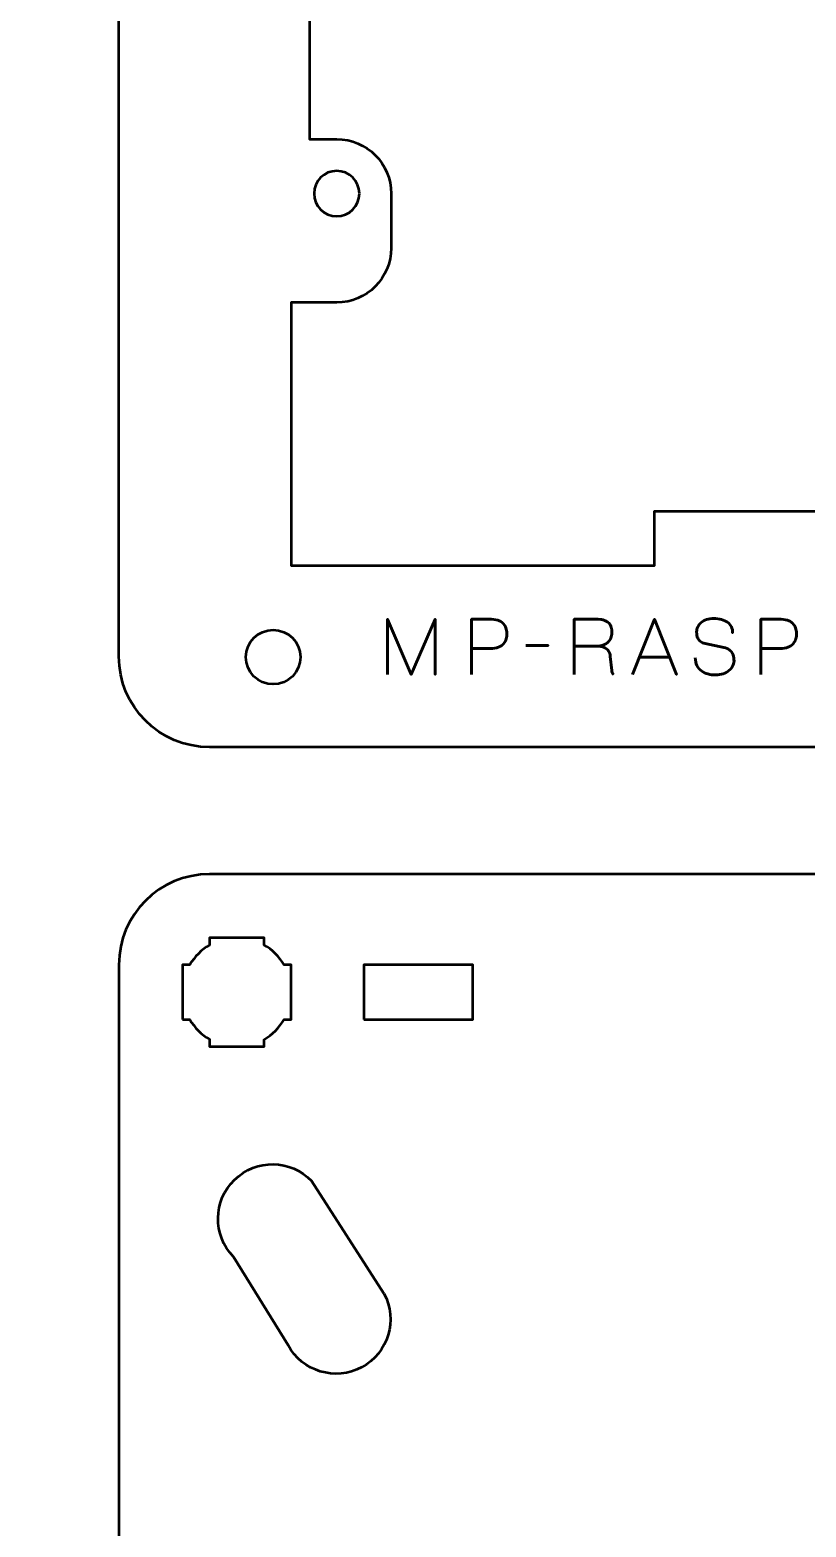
# Model space of a CAD drawing. Header units: centimetres. Extents: x -21 to 0, y -29.7 to 0.
# Drawn here: x -8.64 to -4.36, y -16.5 to -8.25 of the extents above; entities that cross this region are included whole.
import ezdxf

# ---------------------------------------------------------------- set-up
doc = ezdxf.new("R2010")
doc.units = ezdxf.units.CM
doc.header["$MEASUREMENT"] = 0
doc.layers.add('Layer 1', color=7, linetype='Continuous')

msp = doc.modelspace()

# ---------------------------------------------------------------- linework, layer by layer
at = {"layer": 'Layer 1', "lineweight": 53}
msp.add_ellipse((-7.30002, -11.70382), major_axis=(0, 0.15), ratio=1, dxfattribs=at)
at = {"layer": 'Layer 1', "color": 1, "lineweight": 53}
msp.add_open_spline([(-21.00003, -29.19995), (-21.00003, -29.19995), (-21.00003, -5.29992), (-21.00003, -5.29992), (-21.00003, -5.29992), (-21.00003, -5.21709), (-20.93286, -5.14992), (-20.85003, -5.14992), (-20.85003, -5.14992), (-20.7672, -5.14992), (-20.70003, -5.08275), (-20.70003, -4.99992), (-20.70003, -4.99992), (-20.70003, -4.91709), (-20.7672, -4.84992), (-20.85003, -4.84992), (-20.85003, -4.84992), (-20.93286, -4.84992), (-21.00003, -4.78275), (-21.00003, -4.69992), (-21.00003, -4.69992), (-21.00003, -4.61709), (-20.93286, -4.54992), (-20.85003, -4.54992), (-20.85003, -4.54992), (-20.7672, -4.54992), (-20.70003, -4.48275), (-20.70003, -4.39992), (-20.70003, -4.39992), (-20.70003, -4.31709), (-20.7672, -4.24992), (-20.85003, -4.24992), (-20.85003, -4.24992), (-20.93286, -4.24992), (-21.00003, -4.18275), (-21.00003, -4.09992), (-21.00003, -4.09992), (-21.00003, -4.01709), (-20.93286, -3.94992), (-20.85003, -3.94992), (-20.85003, -3.94992), (-20.7672, -3.94992), (-20.70003, -3.88275), (-20.70003, -3.79992), (-20.70003, -3.79992), (-20.70003, -3.71709), (-20.7672, -3.64992), (-20.85003, -3.64992), (-20.85003, -3.64992), (-20.93286, -3.64992), (-21.00003, -3.58275), (-21.00003, -3.49992), (-21.00003, -3.49992), (-21.00003, -3.41709), (-20.93286, -3.34992), (-20.85003, -3.34992), (-20.85003, -3.34992), (-20.7672, -3.34992), (-20.70003, -3.28275), (-20.70003, -3.19992), (-20.70003, -3.19992), (-20.70003, -3.11709), (-20.7672, -3.04992), (-20.85003, -3.04992), (-20.85003, -3.04992), (-20.93286, -3.04992), (-21.00003, -2.98275), (-21.00003, -2.89992), (-21.00003, -2.89992), (-21.00003, -2.81709), (-20.93286, -2.74992), (-20.85003, -2.74992), (-20.85003, -2.74992), (-20.7672, -2.74992), (-20.70003, -2.68275), (-20.70003, -2.59992), (-20.70003, -2.59992), (-20.70003, -2.51709), (-20.7672, -2.44992), (-20.85003, -2.44992), (-20.85003, -2.44992), (-20.93286, -2.44992), (-21.00003, -2.38275), (-21.00003, -2.29992), (-21.00003, -2.29992), (-21.00003, -2.21709), (-20.93286, -2.14992), (-20.85003, -2.14992), (-20.85003, -2.14992), (-20.7672, -2.14992), (-20.70003, -2.08275), (-20.70003, -1.99992), (-20.70003, -1.99992), (-20.70003, -1.91709), (-20.7672, -1.84992), (-20.85003, -1.84992), (-20.85003, -1.84992), (-20.93286, -1.84992), (-21.00003, -1.78275), (-21.00003, -1.69992), (-21.00003, -1.69992), (-21.00003, -1.61709), (-20.93286, -1.54992), (-20.85003, -1.54992), (-20.85003, -1.54992), (-20.7672, -1.54992), (-20.70003, -1.48275), (-20.70003, -1.39992), (-20.70003, -1.39992), (-20.70003, -1.31709), (-20.7672, -1.24992), (-20.85003, -1.24992), (-20.85003, -1.24992), (-20.93286, -1.24992), (-21.00003, -1.18275), (-21.00003, -1.09992), (-21.00003, -1.09992), (-21.00003, -1.09992), (-21.00003, -0.49992), (-21.00003, -0.49992), (-21.00003, -0.49992), (-21.00003, -0.22295), (-20.77694, 0.00004), (-20.49994, 0.00004), (-20.49994, 0.00004), (-20.49994, 0.00004), (-0.50008, 0.00004), (-0.50008, 0.00004), (-0.50008, 0.00004), (-0.22294, 0.00004), (0.00002, -0.22295), (0.00002, -0.49992), (0.00002, -0.49992), (0.00002, -0.49992), (0.00002, -29.19995), (0.00002, -29.19995), (0.00002, -29.19995), (0.00002, -29.47695), (-0.22294, -29.70004), (-0.50008, -29.70004), (-0.50008, -29.70004), (-0.50008, -29.70004), (-20.49994, -29.70004), (-20.49994, -29.70004), (-20.49994, -29.70004), (-20.77694, -29.70004), (-21.00003, -29.47695), (-21.00003, -29.19995)], degree=3, knots=[0, 0, 0, 0, 0.027027, 0.027027, 0.027027, 0.027027, 0.0540541, 0.0540541, 0.0540541, 0.0540541, 0.0810811, 0.0810811, 0.0810811, 0.0810811, 0.1081081, 0.1081081, 0.1081081, 0.1081081, 0.1351351, 0.1351351, 0.1351351, 0.1351351, 0.1621622, 0.1621622, 0.1621622, 0.1621622, 0.1891892, 0.1891892, 0.1891892, 0.1891892, 0.2162162, 0.2162162, 0.2162162, 0.2162162, 0.2432432, 0.2432432, 0.2432432, 0.2432432, 0.2702703, 0.2702703, 0.2702703, 0.2702703, 0.2972973, 0.2972973, 0.2972973, 0.2972973, 0.3243243, 0.3243243, 0.3243243, 0.3243243, 0.3513514, 0.3513514, 0.3513514, 0.3513514, 0.3783784, 0.3783784, 0.3783784, 0.3783784, 0.4054054, 0.4054054, 0.4054054, 0.4054054, 0.4324324, 0.4324324, 0.4324324, 0.4324324, 0.4594595, 0.4594595, 0.4594595, 0.4594595, 0.4864865, 0.4864865, 0.4864865, 0.4864865, 0.5135135, 0.5135135, 0.5135135, 0.5135135, 0.5405405, 0.5405405, 0.5405405, 0.5405405, 0.5675676, 0.5675676, 0.5675676, 0.5675676, 0.5945946, 0.5945946, 0.5945946, 0.5945946, 0.6216216, 0.6216216, 0.6216216, 0.6216216, 0.6486486, 0.6486486, 0.6486486, 0.6486486, 0.6756757, 0.6756757, 0.6756757, 0.6756757, 0.7027027, 0.7027027, 0.7027027, 0.7027027, 0.7297297, 0.7297297, 0.7297297, 0.7297297, 0.7567568, 0.7567568, 0.7567568, 0.7567568, 0.7837838, 0.7837838, 0.7837838, 0.7837838, 0.8108108, 0.8108108, 0.8108108, 0.8108108, 0.8378378, 0.8378378, 0.8378378, 0.8378378, 0.8648649, 0.8648649, 0.8648649, 0.8648649, 0.8918919, 0.8918919, 0.8918919, 0.8918919, 0.9189189, 0.9189189, 0.9189189, 0.9189189, 0.9459459, 0.9459459, 0.9459459, 0.9459459, 0.972973, 0.972973, 0.972973, 0.972973, 1, 1, 1, 1], dxfattribs=at)
at = {"layer": 'Layer 1', "color": 3, "lineweight": 53}
for points, knots in [([(-8.15001, -3.60004), (-8.15001, -3.60004), (-8.15001, -1.39994), (-8.15001, -1.39994), (-8.15001, -1.39994), (-8.15001, -1.12295), (-7.92692, -0.89999), (-7.64992, -0.89999), (-7.64992, -0.89999), (-7.64992, -0.89999), (-1.34995, -0.89999), (-1.34995, -0.89999), (-1.34995, -0.89999), (-1.07298, -0.89999), (-0.84999, -1.12295), (-0.84999, -1.39994), (-0.84999, -1.39994), (-0.84999, -1.39994), (-0.84999, -11.69991), (-0.84999, -11.69991), (-0.84999, -11.69991), (-0.84999, -11.97691), (-1.07298, -12.20001), (-1.34995, -12.20001), (-1.34995, -12.20001), (-1.34995, -12.20001), (-7.64992, -12.20001), (-7.64992, -12.20001), (-7.64992, -12.20001), (-7.92692, -12.20001), (-8.15001, -11.97691), (-8.15001, -11.69991), (-8.15001, -11.69991), (-8.15001, -11.69991), (-8.15001, -5.00004), (-8.15001, -5.00004)], [0, 0, 0, 0, 0.1111111, 0.1111111, 0.1111111, 0.1111111, 0.2222222, 0.2222222, 0.2222222, 0.2222222, 0.3333333, 0.3333333, 0.3333333, 0.3333333, 0.4444444, 0.4444444, 0.4444444, 0.4444444, 0.5555556, 0.5555556, 0.5555556, 0.5555556, 0.6666667, 0.6666667, 0.6666667, 0.6666667, 0.7777778, 0.7777778, 0.7777778, 0.7777778, 0.8888889, 0.8888889, 0.8888889, 0.8888889, 1, 1, 1, 1]), ([(-8.15, -15.60004), (-8.15, -15.60004), (-8.15, -13.39994), (-8.15, -13.39994), (-8.15, -13.39994), (-8.15, -13.12295), (-7.92691, -12.89999), (-7.64991, -12.89999), (-7.64991, -12.89999), (-7.64991, -12.89999), (-1.34994, -12.89999), (-1.34994, -12.89999), (-1.34994, -12.89999), (-1.07297, -12.89999), (-0.84998, -13.12295), (-0.84998, -13.39994), (-0.84998, -13.39994), (-0.84998, -13.39994), (-0.84998, -23.69991), (-0.84998, -23.69991), (-0.84998, -23.69991), (-0.84998, -23.97691), (-1.07297, -24.20001), (-1.34994, -24.20001), (-1.34994, -24.20001), (-1.34994, -24.20001), (-1.39997, -24.20001), (-1.39997, -24.20001), (-1.39997, -24.20001), (-1.39997, -24.20001), (-1.39997, -23.69634), (-1.39997, -23.69634), (-1.39997, -23.69634), (-1.39997, -23.53069), (-1.53432, -23.39634), (-1.69998, -23.39634), (-1.69998, -23.39634), (-1.86563, -23.39634), (-1.99997, -23.53069), (-1.99997, -23.69634), (-1.99997, -23.69634), (-1.99997, -23.69634), (-1.99997, -24.20001), (-1.99997, -24.20001), (-1.99997, -24.20001), (-1.99997, -24.20001), (-7.00001, -24.20001), (-7.00001, -24.20001), (-7.00001, -24.20001), (-7.00001, -24.20001), (-7.00001, -23.70382), (-7.00001, -23.70382), (-7.00001, -23.70382), (-7.00001, -23.53817), (-7.13436, -23.40382), (-7.30002, -23.40382), (-7.30002, -23.40382), (-7.46567, -23.40382), (-7.60001, -23.53817), (-7.60001, -23.70382), (-7.60001, -23.70382), (-7.60001, -23.70382), (-7.60001, -24.20001), (-7.60001, -24.20001), (-7.60001, -24.20001), (-7.60001, -24.20001), (-7.64991, -24.20001), (-7.64991, -24.20001), (-7.64991, -24.20001), (-7.92691, -24.20001), (-8.15, -23.97691), (-8.15, -23.69991), (-8.15, -23.69991), (-8.15, -23.69991), (-8.15, -17.00004), (-8.15, -17.00004), (-8.15, -17.00004), (-8.15, -17.00004), (-8.15, -15.60004), (-8.15, -15.60004)], [0, 0, 0, 0, 0.05, 0.05, 0.05, 0.05, 0.1, 0.1, 0.1, 0.1, 0.15, 0.15, 0.15, 0.15, 0.2, 0.2, 0.2, 0.2, 0.25, 0.25, 0.25, 0.25, 0.3, 0.3, 0.3, 0.3, 0.35, 0.35, 0.35, 0.35, 0.4, 0.4, 0.4, 0.4, 0.45, 0.45, 0.45, 0.45, 0.5, 0.5, 0.5, 0.5, 0.55, 0.55, 0.55, 0.55, 0.6, 0.6, 0.6, 0.6, 0.65, 0.65, 0.65, 0.65, 0.7, 0.7, 0.7, 0.7, 0.75, 0.75, 0.75, 0.75, 0.8, 0.8, 0.8, 0.8, 0.85, 0.85, 0.85, 0.85, 0.9, 0.9, 0.9, 0.9, 0.95, 0.95, 0.95, 0.95, 1, 1, 1, 1])]:
    msp.add_open_spline(points, degree=3, knots=knots, dxfattribs=at)
at = {"layer": 'Layer 1', "lineweight": 53}
for points, knots in [([(-8.15001, -5.00004), (-8.15001, -5.00004), (-7.1, -5.00004), (-7.1, -5.00004), (-7.1, -5.00004), (-7.1, -5.00004), (-7.1, -8.85), (-7.1, -8.85), (-7.1, -8.85), (-7.1, -8.85), (-6.95, -8.85), (-6.95, -8.85), (-6.95, -8.85), (-6.78434, -8.85), (-6.65, -8.98434), (-6.65, -9.15), (-6.65, -9.15), (-6.65, -9.15), (-6.65, -9.45), (-6.65, -9.45), (-6.65, -9.45), (-6.65, -9.61566), (-6.78434, -9.75), (-6.95, -9.75), (-6.95, -9.75), (-6.95, -9.75), (-7.2, -9.75), (-7.2, -9.75), (-7.2, -9.75), (-7.2, -9.75), (-7.2, -11.20004), (-7.2, -11.20004), (-7.2, -11.20004), (-7.2, -11.20004), (-5.2, -11.20004), (-5.2, -11.20004), (-5.2, -11.20004), (-5.2, -11.20004), (-5.2, -10.90004), (-5.2, -10.90004), (-5.2, -10.90004), (-5.2, -10.90004), (-1.8, -10.90004), (-1.8, -10.90004), (-1.8, -10.90004), (-1.8, -10.90004), (-1.8, -9.95), (-1.8, -9.95), (-1.8, -9.95), (-1.8, -9.95), (-2.07502, -9.95), (-2.07502, -9.95), (-2.07502, -9.95), (-2.24068, -9.95), (-2.37502, -9.81566), (-2.37502, -9.65), (-2.37502, -9.65), (-2.37502, -9.65), (-2.37502, -9.15), (-2.37502, -9.15), (-2.37502, -9.15), (-2.37502, -8.98434), (-2.24068, -8.85), (-2.07502, -8.85), (-2.07502, -8.85), (-2.07502, -8.85), (-1.8, -8.85), (-1.8, -8.85), (-1.8, -8.85), (-1.8, -8.85), (-1.8, -3.64999), (-1.8, -3.64999), (-1.8, -3.64999), (-1.8, -3.64999), (-2.15, -3.64999), (-2.15, -3.64999), (-2.15, -3.64999), (-2.31566, -3.64999), (-2.45, -3.51565), (-2.45, -3.34999), (-2.45, -3.34999), (-2.45, -3.34999), (-2.45, -3.10004), (-2.45, -3.10004), (-2.45, -3.10004), (-2.45, -3.10004), (-3.2, -3.10004), (-3.2, -3.10004), (-3.2, -3.10004), (-3.36566, -3.10004), (-3.5, -2.9657), (-3.5, -2.80004), (-3.5, -2.80004), (-3.5, -2.80004), (-3.5, -1.90004), (-3.5, -1.90004), (-3.5, -1.90004), (-3.5, -1.73438), (-3.63434, -1.60004), (-3.8, -1.60004), (-3.8, -1.60004), (-3.8, -1.60004), (-5.1, -1.60004), (-5.1, -1.60004), (-5.1, -1.60004), (-5.26566, -1.60004), (-5.4, -1.73438), (-5.4, -1.90004), (-5.4, -1.90004), (-5.4, -1.90004), (-5.4, -2.80004), (-5.4, -2.80004), (-5.4, -2.80004), (-5.4, -2.9657), (-5.53434, -3.10004), (-5.7, -3.10004), (-5.7, -3.10004), (-5.7, -3.10004), (-6.65, -3.10004), (-6.65, -3.10004), (-6.65, -3.10004), (-6.65, -3.10004), (-6.65, -3.45), (-6.65, -3.45), (-6.65, -3.45), (-6.65, -3.50466), (-6.66463, -3.5559), (-6.69018, -3.60004), (-6.69018, -3.60004), (-6.69018, -3.60004), (-8.15001, -3.60004), (-8.15001, -3.60004)], [0, 0, 0, 0, 0.030303, 0.030303, 0.030303, 0.030303, 0.0606061, 0.0606061, 0.0606061, 0.0606061, 0.0909091, 0.0909091, 0.0909091, 0.0909091, 0.1212121, 0.1212121, 0.1212121, 0.1212121, 0.1515152, 0.1515152, 0.1515152, 0.1515152, 0.1818182, 0.1818182, 0.1818182, 0.1818182, 0.2121212, 0.2121212, 0.2121212, 0.2121212, 0.2424242, 0.2424242, 0.2424242, 0.2424242, 0.2727273, 0.2727273, 0.2727273, 0.2727273, 0.3030303, 0.3030303, 0.3030303, 0.3030303, 0.3333333, 0.3333333, 0.3333333, 0.3333333, 0.3636364, 0.3636364, 0.3636364, 0.3636364, 0.3939394, 0.3939394, 0.3939394, 0.3939394, 0.4242424, 0.4242424, 0.4242424, 0.4242424, 0.4545455, 0.4545455, 0.4545455, 0.4545455, 0.4848485, 0.4848485, 0.4848485, 0.4848485, 0.5151515, 0.5151515, 0.5151515, 0.5151515, 0.5454545, 0.5454545, 0.5454545, 0.5454545, 0.5757576, 0.5757576, 0.5757576, 0.5757576, 0.6060606, 0.6060606, 0.6060606, 0.6060606, 0.6363636, 0.6363636, 0.6363636, 0.6363636, 0.6666667, 0.6666667, 0.6666667, 0.6666667, 0.6969697, 0.6969697, 0.6969697, 0.6969697, 0.7272727, 0.7272727, 0.7272727, 0.7272727, 0.7575758, 0.7575758, 0.7575758, 0.7575758, 0.7878788, 0.7878788, 0.7878788, 0.7878788, 0.8181818, 0.8181818, 0.8181818, 0.8181818, 0.8484848, 0.8484848, 0.8484848, 0.8484848, 0.8787879, 0.8787879, 0.8787879, 0.8787879, 0.9090909, 0.9090909, 0.9090909, 0.9090909, 0.9393939, 0.9393939, 0.9393939, 0.9393939, 0.969697, 0.969697, 0.969697, 0.969697, 1, 1, 1, 1]), ([(-6.825, -9.15), (-6.825, -9.21902), (-6.88098, -9.275), (-6.95, -9.275), (-6.95, -9.275), (-7.01902, -9.275), (-7.075, -9.21902), (-7.075, -9.15), (-7.075, -9.15), (-7.075, -9.08098), (-7.01902, -9.025), (-6.95, -9.025), (-6.95, -9.025), (-6.88098, -9.025), (-6.825, -9.08098), (-6.825, -9.15)], [0, 0, 0, 0, 0.25, 0.25, 0.25, 0.25, 0.5, 0.5, 0.5, 0.5, 0.75, 0.75, 0.75, 0.75, 1, 1, 1, 1]), ([(-7.80002, -13.70001), (-7.80002, -13.70001), (-7.80002, -13.4), (-7.80002, -13.4), (-7.80002, -13.4), (-7.80002, -13.4), (-7.75986, -13.4), (-7.75986, -13.4), (-7.75986, -13.4), (-7.73352, -13.35448), (-7.69555, -13.31653), (-7.65003, -13.29018), (-7.65003, -13.29018), (-7.65003, -13.29018), (-7.65003, -13.25), (-7.65003, -13.25), (-7.65003, -13.25), (-7.65003, -13.25), (-7.35002, -13.25), (-7.35002, -13.25), (-7.35002, -13.25), (-7.35002, -13.25), (-7.35002, -13.29014), (-7.35002, -13.29014), (-7.35002, -13.29014), (-7.30446, -13.31649), (-7.26648, -13.35445), (-7.24014, -13.4), (-7.24014, -13.4), (-7.24014, -13.4), (-7.20001, -13.4), (-7.20001, -13.4), (-7.20001, -13.4), (-7.20001, -13.4), (-7.20001, -13.54997), (-7.20001, -13.54997), (-7.20001, -13.54997), (-7.20001, -13.54997), (-7.20001, -13.70001), (-7.20001, -13.70001), (-7.20001, -13.70001), (-7.20001, -13.70001), (-7.24016, -13.70001), (-7.24016, -13.70001), (-7.24016, -13.70001), (-7.2665, -13.74554), (-7.30448, -13.78351), (-7.35002, -13.80986), (-7.35002, -13.80986), (-7.35002, -13.80986), (-7.35002, -13.85001), (-7.35002, -13.85001), (-7.35002, -13.85001), (-7.35002, -13.85001), (-7.65003, -13.85001), (-7.65003, -13.85001), (-7.65003, -13.85001), (-7.65003, -13.85001), (-7.65003, -13.80982), (-7.65003, -13.80982), (-7.65003, -13.80982), (-7.69554, -13.78348), (-7.73349, -13.74552), (-7.75983, -13.70001), (-7.75983, -13.70001), (-7.75983, -13.70001), (-7.80002, -13.70001), (-7.80002, -13.70001)], [0, 0, 0, 0, 0.0588235, 0.0588235, 0.0588235, 0.0588235, 0.1176471, 0.1176471, 0.1176471, 0.1176471, 0.1764706, 0.1764706, 0.1764706, 0.1764706, 0.2352941, 0.2352941, 0.2352941, 0.2352941, 0.2941176, 0.2941176, 0.2941176, 0.2941176, 0.3529412, 0.3529412, 0.3529412, 0.3529412, 0.4117647, 0.4117647, 0.4117647, 0.4117647, 0.4705882, 0.4705882, 0.4705882, 0.4705882, 0.5294118, 0.5294118, 0.5294118, 0.5294118, 0.5882353, 0.5882353, 0.5882353, 0.5882353, 0.6470588, 0.6470588, 0.6470588, 0.6470588, 0.7058824, 0.7058824, 0.7058824, 0.7058824, 0.7647059, 0.7647059, 0.7647059, 0.7647059, 0.8235294, 0.8235294, 0.8235294, 0.8235294, 0.8823529, 0.8823529, 0.8823529, 0.8823529, 0.9411765, 0.9411765, 0.9411765, 0.9411765, 1, 1, 1, 1]), ([(-6.79996, -13.69991), (-6.79996, -13.69991), (-6.79996, -13.3999), (-6.79996, -13.3999), (-6.79996, -13.3999), (-6.79996, -13.3999), (-6.19995, -13.3999), (-6.19995, -13.3999), (-6.19995, -13.3999), (-6.19995, -13.3999), (-6.19995, -13.69991), (-6.19995, -13.69991), (-6.19995, -13.69991), (-6.19995, -13.69991), (-6.79996, -13.69991), (-6.79996, -13.69991)], [0, 0, 0, 0, 0.25, 0.25, 0.25, 0.25, 0.5, 0.5, 0.5, 0.5, 0.75, 0.75, 0.75, 0.75, 1, 1, 1, 1]), ([(-7.21818, -15.49409), (-7.13979, -15.64002), (-6.95787, -15.6948), (-6.81193, -15.6164), (-6.81193, -15.6164), (-6.666, -15.53801), (-6.61122, -15.35609), (-6.68962, -15.21015), (-6.68962, -15.21015), (-6.68962, -15.21015), (-7.08856, -14.58956), (-7.08856, -14.58956), (-7.08856, -14.58956), (-7.2039, -14.47065), (-7.39388, -14.46774), (-7.51279, -14.58307), (-7.51279, -14.58307), (-7.6317, -14.69841), (-7.6346, -14.88838), (-7.51926, -15.00729), (-7.51926, -15.00729), (-7.51926, -15.00729), (-7.21818, -15.49409), (-7.21818, -15.49409)], [0, 0, 0, 0, 0.1666667, 0.1666667, 0.1666667, 0.1666667, 0.3333333, 0.3333333, 0.3333333, 0.3333333, 0.5, 0.5, 0.5, 0.5, 0.6666667, 0.6666667, 0.6666667, 0.6666667, 0.8333333, 0.8333333, 0.8333333, 0.8333333, 1, 1, 1, 1])]:
    msp.add_open_spline(points, degree=3, knots=knots, dxfattribs=at)
at = {"layer": 'Layer 1', "color": 5, "lineweight": 53}
for points, knots in [([(-6.67083, -11.79968), (-6.67083, -11.79968), (-6.67083, -11.49446), (-6.67083, -11.49446), (-6.67083, -11.49446), (-6.67083, -11.49446), (-6.5396, -11.79968), (-6.5396, -11.79968), (-6.5396, -11.79968), (-6.5396, -11.79968), (-6.40794, -11.49446), (-6.40794, -11.49446), (-6.40794, -11.49446), (-6.40794, -11.49446), (-6.40794, -11.79968), (-6.40794, -11.79968), (-6.40794, -11.79968), (-6.40794, -11.79968), (-6.40794, -11.49446), (-6.40794, -11.49446), (-6.40794, -11.49446), (-6.40794, -11.49446), (-6.5396, -11.79968), (-6.5396, -11.79968), (-6.5396, -11.79968), (-6.5396, -11.79968), (-6.67083, -11.49446), (-6.67083, -11.49446), (-6.67083, -11.49446), (-6.67083, -11.49446), (-6.67083, -11.79968), (-6.67083, -11.79968)], [0, 0, 0, 0, 0.125, 0.125, 0.125, 0.125, 0.25, 0.25, 0.25, 0.25, 0.375, 0.375, 0.375, 0.375, 0.5, 0.5, 0.5, 0.5, 0.625, 0.625, 0.625, 0.625, 0.75, 0.75, 0.75, 0.75, 0.875, 0.875, 0.875, 0.875, 1, 1, 1, 1]), ([(-6.20813, -11.79968), (-6.20813, -11.79968), (-6.20813, -11.49446), (-6.20813, -11.49446), (-6.20813, -11.49446), (-6.20813, -11.49446), (-6.11076, -11.49446), (-6.11076, -11.49446), (-6.11076, -11.49446), (-6.09129, -11.49453), (-6.07528, -11.49672), (-6.06265, -11.50095), (-6.06265, -11.50095), (-6.05009, -11.50511), (-6.04021, -11.5109), (-6.03308, -11.51824), (-6.03308, -11.51824), (-6.02596, -11.5255), (-6.02088, -11.53383), (-6.01777, -11.54321), (-6.01777, -11.54321), (-6.01474, -11.5526), (-6.01298, -11.5624), (-6.01255, -11.57278), (-6.01255, -11.57278), (-6.01206, -11.58315), (-6.01326, -11.59331), (-6.01608, -11.60318), (-6.01608, -11.60318), (-6.01897, -11.61306), (-6.02384, -11.62202), (-6.03083, -11.63007), (-6.03083, -11.63007), (-6.03774, -11.63811), (-6.04712, -11.64453), (-6.05891, -11.64926), (-6.05891, -11.64926), (-6.07069, -11.65405), (-6.08529, -11.65645), (-6.10272, -11.65659), (-6.10272, -11.65659), (-6.10272, -11.65659), (-6.20813, -11.65659), (-6.20813, -11.65659), (-6.20813, -11.65659), (-6.20813, -11.65659), (-6.10272, -11.65659), (-6.10272, -11.65659), (-6.10272, -11.65659), (-6.08565, -11.65645), (-6.07118, -11.65405), (-6.05947, -11.64926), (-6.05947, -11.64926), (-6.04769, -11.64453), (-6.0383, -11.63811), (-6.03125, -11.63007), (-6.03125, -11.63007), (-6.02426, -11.62202), (-6.01925, -11.61306), (-6.01629, -11.60318), (-6.01629, -11.60318), (-6.01333, -11.59331), (-6.01206, -11.58315), (-6.01255, -11.57278), (-6.01255, -11.57278), (-6.01298, -11.5624), (-6.01474, -11.5526), (-6.01791, -11.54321), (-6.01791, -11.54321), (-6.02102, -11.53383), (-6.02624, -11.5255), (-6.03337, -11.51824), (-6.03337, -11.51824), (-6.04056, -11.5109), (-6.05044, -11.50511), (-6.063, -11.50095), (-6.063, -11.50095), (-6.07563, -11.49672), (-6.0915, -11.49453), (-6.11076, -11.49446), (-6.11076, -11.49446), (-6.11076, -11.49446), (-6.20813, -11.49446), (-6.20813, -11.49446), (-6.20813, -11.49446), (-6.20813, -11.49446), (-6.20813, -11.79968), (-6.20813, -11.79968)], [0, 0, 0, 0, 0.0454545, 0.0454545, 0.0454545, 0.0454545, 0.0909091, 0.0909091, 0.0909091, 0.0909091, 0.1363636, 0.1363636, 0.1363636, 0.1363636, 0.1818182, 0.1818182, 0.1818182, 0.1818182, 0.2272727, 0.2272727, 0.2272727, 0.2272727, 0.2727273, 0.2727273, 0.2727273, 0.2727273, 0.3181818, 0.3181818, 0.3181818, 0.3181818, 0.3636364, 0.3636364, 0.3636364, 0.3636364, 0.4090909, 0.4090909, 0.4090909, 0.4090909, 0.4545455, 0.4545455, 0.4545455, 0.4545455, 0.5, 0.5, 0.5, 0.5, 0.5454545, 0.5454545, 0.5454545, 0.5454545, 0.5909091, 0.5909091, 0.5909091, 0.5909091, 0.6363636, 0.6363636, 0.6363636, 0.6363636, 0.6818182, 0.6818182, 0.6818182, 0.6818182, 0.7272727, 0.7272727, 0.7272727, 0.7272727, 0.7727273, 0.7727273, 0.7727273, 0.7727273, 0.8181818, 0.8181818, 0.8181818, 0.8181818, 0.8636364, 0.8636364, 0.8636364, 0.8636364, 0.9090909, 0.9090909, 0.9090909, 0.9090909, 0.9545455, 0.9545455, 0.9545455, 0.9545455, 1, 1, 1, 1]), ([(-5.64172, -11.79968), (-5.64172, -11.79968), (-5.64172, -11.49446), (-5.64172, -11.49446), (-5.64172, -11.49446), (-5.64172, -11.49446), (-5.53038, -11.49446), (-5.53038, -11.49446), (-5.53038, -11.49446), (-5.51486, -11.49446), (-5.5016, -11.49552), (-5.49066, -11.49756), (-5.49066, -11.49756), (-5.47966, -11.49961), (-5.47055, -11.50257), (-5.46336, -11.50645), (-5.46336, -11.50645), (-5.45616, -11.51033), (-5.45052, -11.51506), (-5.44635, -11.52063), (-5.44635, -11.52063), (-5.44212, -11.52614), (-5.43916, -11.53242), (-5.43725, -11.5394), (-5.43725, -11.5394), (-5.43535, -11.54639), (-5.43422, -11.55394), (-5.43387, -11.56219), (-5.43387, -11.56219), (-5.43337, -11.57256), (-5.4345, -11.58258), (-5.43718, -11.59225), (-5.43718, -11.59225), (-5.43993, -11.60198), (-5.44466, -11.61066), (-5.45136, -11.61842), (-5.45136, -11.61842), (-5.45814, -11.62619), (-5.46724, -11.63232), (-5.47881, -11.63691), (-5.47881, -11.63691), (-5.49038, -11.64143), (-5.5047, -11.64382), (-5.52192, -11.64389), (-5.52192, -11.64389), (-5.52192, -11.64389), (-5.64172, -11.64389), (-5.64172, -11.64389), (-5.64172, -11.64389), (-5.64172, -11.64389), (-5.52192, -11.64389), (-5.52192, -11.64389), (-5.52192, -11.64389), (-5.50506, -11.64382), (-5.49087, -11.64143), (-5.47937, -11.63691), (-5.47937, -11.63691), (-5.46787, -11.63232), (-5.4587, -11.62619), (-5.45186, -11.61842), (-5.45186, -11.61842), (-5.44501, -11.61066), (-5.44022, -11.60198), (-5.43739, -11.59225), (-5.43739, -11.59225), (-5.43457, -11.58258), (-5.43337, -11.57256), (-5.43387, -11.56219), (-5.43387, -11.56219), (-5.43429, -11.55189), (-5.43605, -11.54258), (-5.43916, -11.53425), (-5.43916, -11.53425), (-5.44219, -11.526), (-5.44727, -11.51887), (-5.45433, -11.51294), (-5.45433, -11.51294), (-5.46138, -11.50702), (-5.47112, -11.50243), (-5.48347, -11.49926), (-5.48347, -11.49926), (-5.49581, -11.49608), (-5.51148, -11.49446), (-5.53038, -11.49446), (-5.53038, -11.49446), (-5.53038, -11.49446), (-5.64172, -11.49446), (-5.64172, -11.49446), (-5.64172, -11.49446), (-5.64172, -11.49446), (-5.64172, -11.79968), (-5.64172, -11.79968)], [0, 0, 0, 0, 0.0434783, 0.0434783, 0.0434783, 0.0434783, 0.0869565, 0.0869565, 0.0869565, 0.0869565, 0.1304348, 0.1304348, 0.1304348, 0.1304348, 0.173913, 0.173913, 0.173913, 0.173913, 0.2173913, 0.2173913, 0.2173913, 0.2173913, 0.2608696, 0.2608696, 0.2608696, 0.2608696, 0.3043478, 0.3043478, 0.3043478, 0.3043478, 0.3478261, 0.3478261, 0.3478261, 0.3478261, 0.3913043, 0.3913043, 0.3913043, 0.3913043, 0.4347826, 0.4347826, 0.4347826, 0.4347826, 0.4782609, 0.4782609, 0.4782609, 0.4782609, 0.5217391, 0.5217391, 0.5217391, 0.5217391, 0.5652174, 0.5652174, 0.5652174, 0.5652174, 0.6086957, 0.6086957, 0.6086957, 0.6086957, 0.6521739, 0.6521739, 0.6521739, 0.6521739, 0.6956522, 0.6956522, 0.6956522, 0.6956522, 0.7391304, 0.7391304, 0.7391304, 0.7391304, 0.7826087, 0.7826087, 0.7826087, 0.7826087, 0.826087, 0.826087, 0.826087, 0.826087, 0.8695652, 0.8695652, 0.8695652, 0.8695652, 0.9130435, 0.9130435, 0.9130435, 0.9130435, 0.9565217, 0.9565217, 0.9565217, 0.9565217, 1, 1, 1, 1]), ([(-5.32041, -11.79968), (-5.32041, -11.79968), (-5.19934, -11.49446), (-5.19934, -11.49446), (-5.19934, -11.49446), (-5.19934, -11.49446), (-5.07784, -11.79968), (-5.07784, -11.79968), (-5.07784, -11.79968), (-5.07784, -11.79968), (-5.19934, -11.49446), (-5.19934, -11.49446), (-5.19934, -11.49446), (-5.19934, -11.49446), (-5.32041, -11.79968), (-5.32041, -11.79968)], [0, 0, 0, 0, 0.25, 0.25, 0.25, 0.25, 0.5, 0.5, 0.5, 0.5, 0.75, 0.75, 0.75, 0.75, 1, 1, 1, 1]), ([(-4.97455, -11.70739), (-4.97441, -11.72426), (-4.97145, -11.73872), (-4.96552, -11.75079), (-4.96552, -11.75079), (-4.95966, -11.76278), (-4.95148, -11.77259), (-4.94118, -11.78021), (-4.94118, -11.78021), (-4.93081, -11.78776), (-4.91888, -11.79333), (-4.90541, -11.79693), (-4.90541, -11.79693), (-4.892, -11.80046), (-4.87761, -11.80222), (-4.86237, -11.80222), (-4.86237, -11.80222), (-4.84699, -11.80215), (-4.83316, -11.79989), (-4.82081, -11.79559), (-4.82081, -11.79559), (-4.80853, -11.79128), (-4.79802, -11.7855), (-4.7892, -11.77823), (-4.7892, -11.77823), (-4.78045, -11.77096), (-4.77368, -11.76285), (-4.76888, -11.75382), (-4.76888, -11.75382), (-4.76408, -11.74479), (-4.76154, -11.73555), (-4.76119, -11.72602), (-4.76119, -11.72602), (-4.76077, -11.71353), (-4.7626, -11.7021), (-4.76662, -11.6918), (-4.76662, -11.6918), (-4.77065, -11.6815), (-4.77686, -11.67289), (-4.78525, -11.66584), (-4.78525, -11.66584), (-4.79358, -11.65878), (-4.80409, -11.65384), (-4.81665, -11.65109), (-4.81665, -11.65109), (-4.81665, -11.65109), (-4.92036, -11.62865), (-4.92036, -11.62865), (-4.92036, -11.62865), (-4.9301, -11.62661), (-4.9385, -11.62315), (-4.94541, -11.61835), (-4.94541, -11.61835), (-4.95233, -11.61349), (-4.95769, -11.60678), (-4.96136, -11.59817), (-4.96136, -11.59817), (-4.96503, -11.58964), (-4.96693, -11.57877), (-4.96693, -11.56558), (-4.96693, -11.56558), (-4.96693, -11.55556), (-4.96488, -11.54611), (-4.96072, -11.53722), (-4.96072, -11.53722), (-4.95663, -11.52833), (-4.95056, -11.52049), (-4.94259, -11.51358), (-4.94259, -11.51358), (-4.93462, -11.50674), (-4.92474, -11.50137), (-4.91303, -11.49749), (-4.91303, -11.49749), (-4.90124, -11.49354), (-4.88777, -11.49157), (-4.87253, -11.4915), (-4.87253, -11.4915), (-4.85722, -11.4915), (-4.84318, -11.49326), (-4.83034, -11.49679), (-4.83034, -11.49679), (-4.81757, -11.50032), (-4.80649, -11.5054), (-4.79718, -11.51217), (-4.79718, -11.51217), (-4.78786, -11.51894), (-4.78067, -11.52727), (-4.77573, -11.537), (-4.77573, -11.537), (-4.77079, -11.54681), (-4.76846, -11.55803), (-4.76881, -11.57066), (-4.76881, -11.57066), (-4.76846, -11.55803), (-4.77079, -11.54681), (-4.77573, -11.537), (-4.77573, -11.537), (-4.78067, -11.52727), (-4.78786, -11.51894), (-4.79718, -11.51217), (-4.79718, -11.51217), (-4.80649, -11.5054), (-4.81757, -11.50032), (-4.83034, -11.49679), (-4.83034, -11.49679), (-4.84318, -11.49326), (-4.85722, -11.4915), (-4.87253, -11.4915), (-4.87253, -11.4915), (-4.88777, -11.49157), (-4.90124, -11.49354), (-4.91303, -11.49749), (-4.91303, -11.49749), (-4.92474, -11.50137), (-4.93462, -11.50674), (-4.94259, -11.51358), (-4.94259, -11.51358), (-4.95056, -11.52049), (-4.95663, -11.52833), (-4.96072, -11.53722), (-4.96072, -11.53722), (-4.96488, -11.54611), (-4.96693, -11.55556), (-4.96693, -11.56558), (-4.96693, -11.56558), (-4.96693, -11.57877), (-4.9651, -11.58964), (-4.96157, -11.5981), (-4.96157, -11.5981), (-4.95797, -11.60664), (-4.95268, -11.61327), (-4.94576, -11.61814), (-4.94576, -11.61814), (-4.93885, -11.62294), (-4.93038, -11.62647), (-4.92036, -11.62865), (-4.92036, -11.62865), (-4.92036, -11.62865), (-4.81665, -11.65109), (-4.81665, -11.65109), (-4.81665, -11.65109), (-4.80381, -11.65384), (-4.79322, -11.65878), (-4.7849, -11.66584), (-4.7849, -11.66584), (-4.7765, -11.67289), (-4.77036, -11.6815), (-4.76641, -11.6918), (-4.76641, -11.6918), (-4.76253, -11.7021), (-4.76077, -11.71353), (-4.76119, -11.72602), (-4.76119, -11.72602), (-4.76154, -11.73555), (-4.76408, -11.74479), (-4.76888, -11.75382), (-4.76888, -11.75382), (-4.77368, -11.76285), (-4.78045, -11.77096), (-4.7892, -11.77823), (-4.7892, -11.77823), (-4.79802, -11.7855), (-4.80853, -11.79128), (-4.82081, -11.79559), (-4.82081, -11.79559), (-4.83316, -11.79989), (-4.84699, -11.80215), (-4.86237, -11.80222), (-4.86237, -11.80222), (-4.87761, -11.80222), (-4.892, -11.80046), (-4.90541, -11.79693), (-4.90541, -11.79693), (-4.91888, -11.79333), (-4.93081, -11.78776), (-4.94118, -11.78021), (-4.94118, -11.78021), (-4.95148, -11.77259), (-4.95966, -11.76278), (-4.96552, -11.75079), (-4.96552, -11.75079), (-4.97145, -11.73872), (-4.97441, -11.72426), (-4.97455, -11.70739)], [0, 0, 0, 0, 0.0217391, 0.0217391, 0.0217391, 0.0217391, 0.0434783, 0.0434783, 0.0434783, 0.0434783, 0.0652174, 0.0652174, 0.0652174, 0.0652174, 0.0869565, 0.0869565, 0.0869565, 0.0869565, 0.1086957, 0.1086957, 0.1086957, 0.1086957, 0.1304348, 0.1304348, 0.1304348, 0.1304348, 0.1521739, 0.1521739, 0.1521739, 0.1521739, 0.173913, 0.173913, 0.173913, 0.173913, 0.1956522, 0.1956522, 0.1956522, 0.1956522, 0.2173913, 0.2173913, 0.2173913, 0.2173913, 0.2391304, 0.2391304, 0.2391304, 0.2391304, 0.2608696, 0.2608696, 0.2608696, 0.2608696, 0.2826087, 0.2826087, 0.2826087, 0.2826087, 0.3043478, 0.3043478, 0.3043478, 0.3043478, 0.326087, 0.326087, 0.326087, 0.326087, 0.3478261, 0.3478261, 0.3478261, 0.3478261, 0.3695652, 0.3695652, 0.3695652, 0.3695652, 0.3913043, 0.3913043, 0.3913043, 0.3913043, 0.4130435, 0.4130435, 0.4130435, 0.4130435, 0.4347826, 0.4347826, 0.4347826, 0.4347826, 0.4565217, 0.4565217, 0.4565217, 0.4565217, 0.4782609, 0.4782609, 0.4782609, 0.4782609, 0.5, 0.5, 0.5, 0.5, 0.5217391, 0.5217391, 0.5217391, 0.5217391, 0.5434783, 0.5434783, 0.5434783, 0.5434783, 0.5652174, 0.5652174, 0.5652174, 0.5652174, 0.5869565, 0.5869565, 0.5869565, 0.5869565, 0.6086957, 0.6086957, 0.6086957, 0.6086957, 0.6304348, 0.6304348, 0.6304348, 0.6304348, 0.6521739, 0.6521739, 0.6521739, 0.6521739, 0.673913, 0.673913, 0.673913, 0.673913, 0.6956522, 0.6956522, 0.6956522, 0.6956522, 0.7173913, 0.7173913, 0.7173913, 0.7173913, 0.7391304, 0.7391304, 0.7391304, 0.7391304, 0.7608696, 0.7608696, 0.7608696, 0.7608696, 0.7826087, 0.7826087, 0.7826087, 0.7826087, 0.8043478, 0.8043478, 0.8043478, 0.8043478, 0.826087, 0.826087, 0.826087, 0.826087, 0.8478261, 0.8478261, 0.8478261, 0.8478261, 0.8695652, 0.8695652, 0.8695652, 0.8695652, 0.8913043, 0.8913043, 0.8913043, 0.8913043, 0.9130435, 0.9130435, 0.9130435, 0.9130435, 0.9347826, 0.9347826, 0.9347826, 0.9347826, 0.9565217, 0.9565217, 0.9565217, 0.9565217, 0.9782609, 0.9782609, 0.9782609, 0.9782609, 1, 1, 1, 1]), ([(-4.6126, -11.79968), (-4.6126, -11.79968), (-4.6126, -11.49446), (-4.6126, -11.49446), (-4.6126, -11.49446), (-4.6126, -11.49446), (-4.51523, -11.49446), (-4.51523, -11.49446), (-4.51523, -11.49446), (-4.49576, -11.49453), (-4.47975, -11.49672), (-4.46712, -11.50095), (-4.46712, -11.50095), (-4.45456, -11.50511), (-4.44468, -11.5109), (-4.43755, -11.51824), (-4.43755, -11.51824), (-4.43043, -11.5255), (-4.42535, -11.53383), (-4.42224, -11.54321), (-4.42224, -11.54321), (-4.41921, -11.5526), (-4.41745, -11.5624), (-4.41702, -11.57278), (-4.41702, -11.57278), (-4.41653, -11.58315), (-4.41773, -11.59331), (-4.42055, -11.60318), (-4.42055, -11.60318), (-4.42344, -11.61306), (-4.42831, -11.62202), (-4.4353, -11.63007), (-4.4353, -11.63007), (-4.44221, -11.63811), (-4.45159, -11.64453), (-4.46338, -11.64926), (-4.46338, -11.64926), (-4.47516, -11.65405), (-4.48976, -11.65645), (-4.50719, -11.65659), (-4.50719, -11.65659), (-4.50719, -11.65659), (-4.6126, -11.65659), (-4.6126, -11.65659), (-4.6126, -11.65659), (-4.6126, -11.65659), (-4.50719, -11.65659), (-4.50719, -11.65659), (-4.50719, -11.65659), (-4.49012, -11.65645), (-4.47565, -11.65405), (-4.46394, -11.64926), (-4.46394, -11.64926), (-4.45216, -11.64453), (-4.44277, -11.63811), (-4.43572, -11.63007), (-4.43572, -11.63007), (-4.42873, -11.62202), (-4.42372, -11.61306), (-4.42076, -11.60318), (-4.42076, -11.60318), (-4.4178, -11.59331), (-4.41653, -11.58315), (-4.41702, -11.57278), (-4.41702, -11.57278), (-4.41745, -11.5624), (-4.41921, -11.5526), (-4.42238, -11.54321), (-4.42238, -11.54321), (-4.42549, -11.53383), (-4.43071, -11.5255), (-4.43784, -11.51824), (-4.43784, -11.51824), (-4.44503, -11.5109), (-4.45491, -11.50511), (-4.46747, -11.50095), (-4.46747, -11.50095), (-4.4801, -11.49672), (-4.49597, -11.49453), (-4.51523, -11.49446), (-4.51523, -11.49446), (-4.51523, -11.49446), (-4.6126, -11.49446), (-4.6126, -11.49446), (-4.6126, -11.49446), (-4.6126, -11.49446), (-4.6126, -11.79968), (-4.6126, -11.79968)], [0, 0, 0, 0, 0.0454545, 0.0454545, 0.0454545, 0.0454545, 0.0909091, 0.0909091, 0.0909091, 0.0909091, 0.1363636, 0.1363636, 0.1363636, 0.1363636, 0.1818182, 0.1818182, 0.1818182, 0.1818182, 0.2272727, 0.2272727, 0.2272727, 0.2272727, 0.2727273, 0.2727273, 0.2727273, 0.2727273, 0.3181818, 0.3181818, 0.3181818, 0.3181818, 0.3636364, 0.3636364, 0.3636364, 0.3636364, 0.4090909, 0.4090909, 0.4090909, 0.4090909, 0.4545455, 0.4545455, 0.4545455, 0.4545455, 0.5, 0.5, 0.5, 0.5, 0.5454545, 0.5454545, 0.5454545, 0.5454545, 0.5909091, 0.5909091, 0.5909091, 0.5909091, 0.6363636, 0.6363636, 0.6363636, 0.6363636, 0.6818182, 0.6818182, 0.6818182, 0.6818182, 0.7272727, 0.7272727, 0.7272727, 0.7272727, 0.7727273, 0.7727273, 0.7727273, 0.7727273, 0.8181818, 0.8181818, 0.8181818, 0.8181818, 0.8636364, 0.8636364, 0.8636364, 0.8636364, 0.9090909, 0.9090909, 0.9090909, 0.9090909, 0.9545455, 0.9545455, 0.9545455, 0.9545455, 1, 1, 1, 1]), ([(-5.90757, -11.64008), (-5.90757, -11.64008), (-5.78438, -11.64008), (-5.78438, -11.64008), (-5.78438, -11.64008), (-5.78438, -11.64008), (-5.90757, -11.64008), (-5.90757, -11.64008)], [0, 0, 0, 0, 0.5, 0.5, 0.5, 0.5, 1, 1, 1, 1]), ([(-5.42455, -11.79968), (-5.42737, -11.79763), (-5.42949, -11.79516), (-5.43104, -11.79227), (-5.43104, -11.79227), (-5.4326, -11.78938), (-5.43365, -11.78649), (-5.43429, -11.78366), (-5.43429, -11.78366), (-5.43485, -11.78091), (-5.43514, -11.77858), (-5.43514, -11.77682), (-5.43514, -11.77682), (-5.43514, -11.77682), (-5.44276, -11.69977), (-5.44276, -11.69977), (-5.44276, -11.69977), (-5.4436, -11.6887), (-5.44685, -11.67896), (-5.45242, -11.67063), (-5.45242, -11.67063), (-5.45807, -11.66224), (-5.46611, -11.65575), (-5.47669, -11.65102), (-5.47669, -11.65102), (-5.48721, -11.64636), (-5.50033, -11.64397), (-5.51599, -11.64389), (-5.51599, -11.64389), (-5.50033, -11.64397), (-5.48721, -11.64636), (-5.47669, -11.65102), (-5.47669, -11.65102), (-5.46611, -11.65575), (-5.45807, -11.66224), (-5.45242, -11.67063), (-5.45242, -11.67063), (-5.44685, -11.67896), (-5.4436, -11.6887), (-5.44276, -11.69977), (-5.44276, -11.69977), (-5.44276, -11.69977), (-5.43514, -11.77682), (-5.43514, -11.77682), (-5.43514, -11.77682), (-5.43514, -11.77858), (-5.43485, -11.78091), (-5.43429, -11.78366), (-5.43429, -11.78366), (-5.43365, -11.78649), (-5.4326, -11.78938), (-5.43104, -11.79227), (-5.43104, -11.79227), (-5.42949, -11.79516), (-5.42737, -11.79763), (-5.42455, -11.79968)], [0, 0, 0, 0, 0.0714286, 0.0714286, 0.0714286, 0.0714286, 0.1428571, 0.1428571, 0.1428571, 0.1428571, 0.2142857, 0.2142857, 0.2142857, 0.2142857, 0.2857143, 0.2857143, 0.2857143, 0.2857143, 0.3571429, 0.3571429, 0.3571429, 0.3571429, 0.4285714, 0.4285714, 0.4285714, 0.4285714, 0.5, 0.5, 0.5, 0.5, 0.5714286, 0.5714286, 0.5714286, 0.5714286, 0.6428571, 0.6428571, 0.6428571, 0.6428571, 0.7142857, 0.7142857, 0.7142857, 0.7142857, 0.7857143, 0.7857143, 0.7857143, 0.7857143, 0.8571429, 0.8571429, 0.8571429, 0.8571429, 0.9285714, 0.9285714, 0.9285714, 0.9285714, 1, 1, 1, 1]), ([(-5.28231, -11.70358), (-5.28231, -11.70358), (-5.11637, -11.70358), (-5.11637, -11.70358), (-5.11637, -11.70358), (-5.11637, -11.70358), (-5.28231, -11.70358), (-5.28231, -11.70358)], [0, 0, 0, 0, 0.5, 0.5, 0.5, 0.5, 1, 1, 1, 1])]:
    msp.add_open_spline(points, degree=3, knots=knots, dxfattribs=at)

doc.saveas('drawing.dxf')
